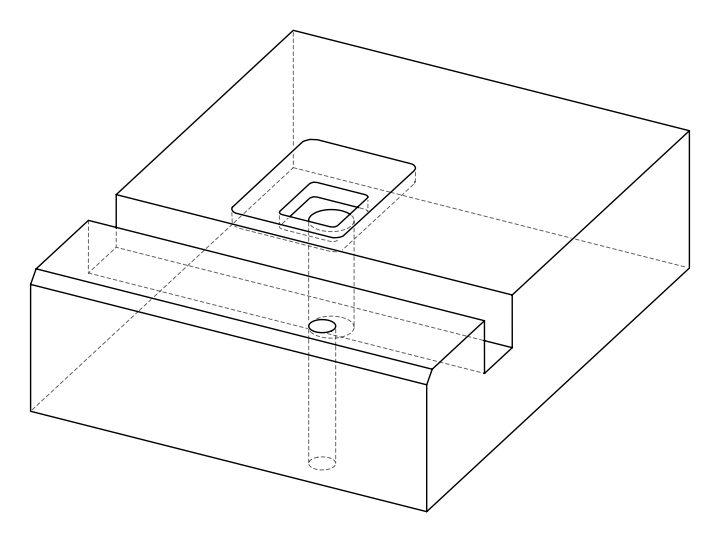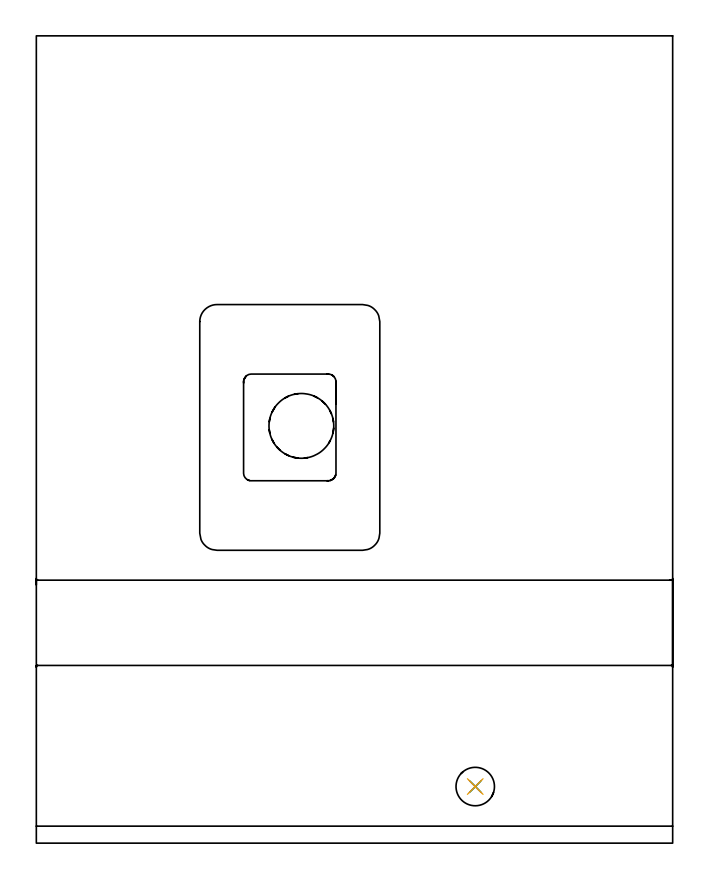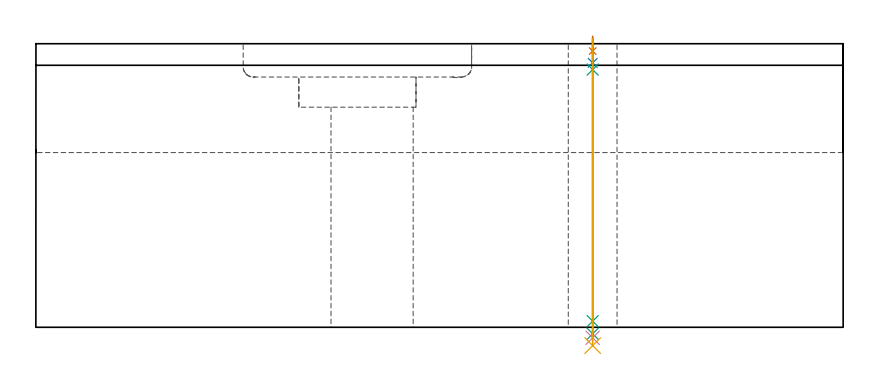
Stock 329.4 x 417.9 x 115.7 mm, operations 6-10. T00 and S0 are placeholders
(PLAN: 10 operations, 9 tool changes, 47.8 min)
(1 AREA_MILL | FG_CHAMFER_SURFACE | UGT0205_001 | 10.7 min | 12754 mm3)
(2 MILL_RECTANGULAR_POCKET | POCKET_RECTANGULAR_STRAIGHT | NXT0201_006 | Follow Part, ap 4, ae 75% | 13.73 min | 158772 mm3)
(3 MILL_RECTANGULAR_POCKET_1 | POCKET_RECTANGULAR_STRAIGHT_1 | UGT0201_124 | Follow Part, ap 1.5, ae 75% | 10.86 min | 32313 mm3)
(4 MILL_RECTANGULAR_SLOT | SLOT_RECTANGULAR | UGT0201_019 | Follow Part, ap 10, ae 75% | 8.37 min | 645345 mm3)
(5 MILL_THROUGH_HOLE_FROM_SOLID_MATERIAL | STEP1HOLE | UGT0201_018 | Circular | 2.49 min | 79131 mm3)
(6 SPOT_DRILL | STEP1HOLE_1 | NXT0321_9005460120000 | 0.05 min | 217 mm3)
(7 DRILL_BLIND_HOLE_INTO_CENTER | STEP1HOLE_1 | NXT0301_023 | 0.04 min | 68 mm3)
(8 GUN_DRILL_THROUGH_HOLE | STEP1HOLE_1 | UGT0307_001 | 0.52 min | 2201 mm3)
(9 SPADE_DRILL_TO_ENLARGE_THROUGH_HOLE | STEP1HOLE_1 | UGT0306_003 | 0.49 min | 11900 mm3)
(10 DRILL_TO_ENLARGE_THROUGH_HOLE | STEP1HOLE_1 | UGT0301_265 | 0.5 min | 21579 mm3)
(TOOL UGT0205_001 | Chamfer Mill 20 x 3 x 45 deg. | D20 FL50 Z2)
(TOOL NXT0201_006 | ENDMILL 16mm [R216.24-16050ICC32P 1620] | D16 R4 FL32 Z4)
(TOOL UGT0201_124 | Carbide End Mill 6.0 | D6 FL15 Z4)
(TOOL UGT0201_019 | End mill 40 mm | D40 FL63 Z6)
(TOOL UGT0201_018 | End mill 30 mm | D30 FL50 Z4)
(TOOL NXT0321_9005460120000 | NC Spot Drill, 142deg, 12mm, Carbide, Uncoated | D12 PA142 FL30 Z2)
(TOOL NXT0301_023 | Carbide Drill 5.2mm [860.1-0520-016A1-MM 2214] | D5.2 PA140 FL28 Z2)
(TOOL UGT0307_001 | Gun Drill 5 mm | D5 PA130 FL24 Z1)
(TOOL UGT0306_003 | Spade Drill 12.5mm | D12.5 PA132 FL10 Z2)
(TOOL UGT0301_265 | Twist Drill 19.9 mm | D19.9 PA118 FL140 Z2)
(OP 6 SPOT_DRILL)
G17 G21 G94 G90
T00 M6
G54
G17 G0 G90 X227.2 Y29.3 S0 M3
G43 Z125.7 H0
G94 G81 G98 Z112.7 F250. R118.7
G80
M5
M2
(OP 7 DRILL_BLIND_HOLE_INTO_CENTER)
G17 G21 G94 G90
T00 M6
G54
G17 G0 G90 X227.2 Y29.3 S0 M3
G43 Z125.7 H1
G94 G81 G98 Z107.9 F250. R117.7
G80
M5
M2
(OP 8 GUN_DRILL_THROUGH_HOLE)
G17 G21 G94 G90
T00 M6
G54
G17 G0 G90 X227.2 Y29.3 M8
G43 Z125.7 H0
Z113.586
S716 M3
G94 G1 Z105.144 F125. M26
G4 X.084
Z2.5 F250.
G4 X.084
Z-2.666 F125.
G4 X.084
M5
M9
G0 Z113.586
Z125.7
M2
(OP 9 SPADE_DRILL_TO_ENLARGE_THROUGH_HOLE)
G17 G21 G94 G90
T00 M6
G54
G17 G0 G90 X227.2 Y29.3 S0 M3
G43 Z125.7 H0
G94 G73 G98 Z-4.283 F250. Q11.998 R117.7
G80
M5
M2
(OP 10 DRILL_TO_ENLARGE_THROUGH_HOLE)
G17 G21 G94 G90
T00 M6
G54
G17 G0 G90 X227.2 Y29.3 S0 M3
G43 Z125.7 H0
G94 G73 G98 Z-7.479 F250. Q17.597 R117.7
G80
M5
M2
